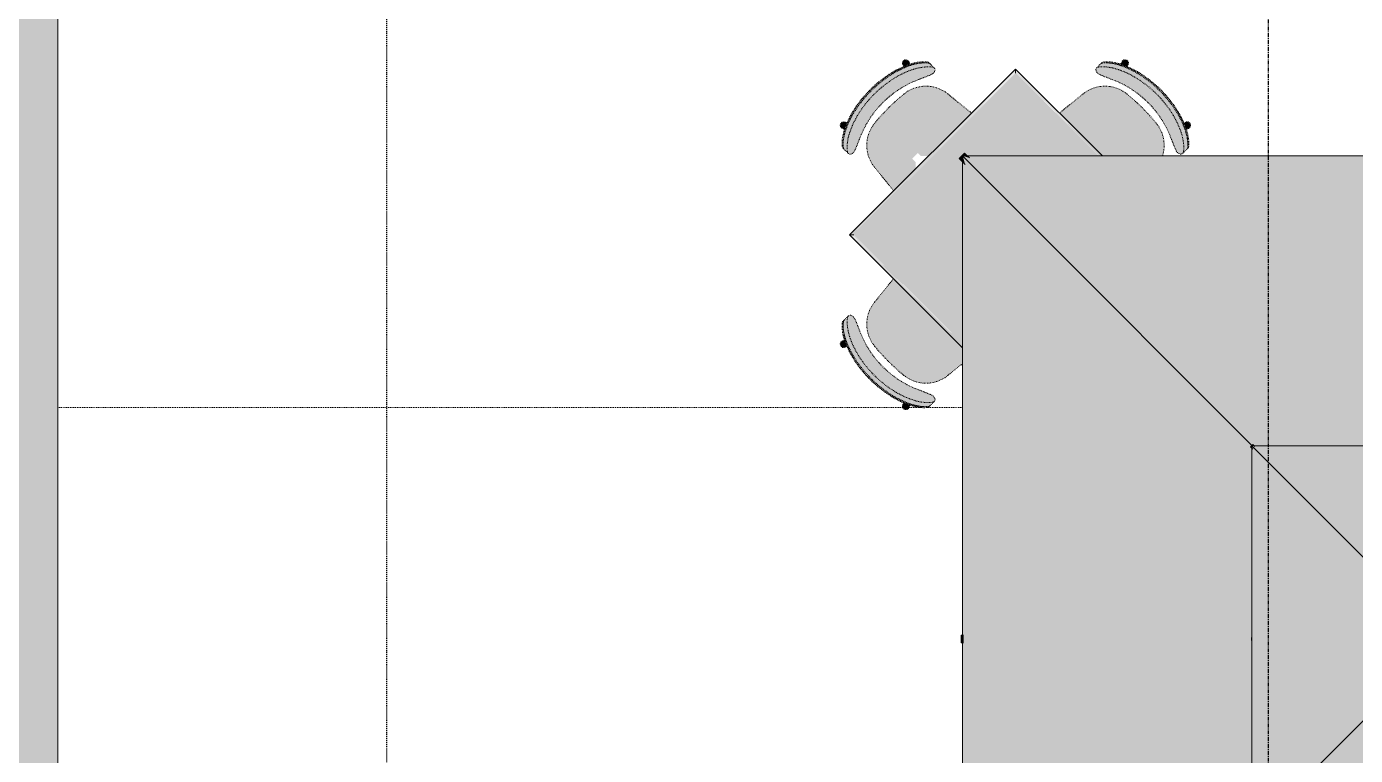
# Model space of a CAD drawing. Header units: inches. Extents: x 9391 to 11530, y 1186 to 2858.
# Drawn here: x 10119.8 to 10289.8, y 2413.8 to 2507.1 of the extents above; entities that cross this region are included whole.
import ezdxf

# ---------------------------------------------------------------- set-up
doc = ezdxf.new("R2010")
doc.units = ezdxf.units.IN
doc.header["$MEASUREMENT"] = 0
for name, pattern in [('Aligning Line 1_8_', [0.25, 0.125, -0.125]), ('Dash 1_16_', [0.125, 0.0625, -0.0625]), ('Grid Line 1_2_', [0.875, 0.5, -0.125, 0.125, -0.125]), ('Hidden 1_8_', [0.1875, 0.125, -0.0625])]:
    doc.linetypes.add(name, pattern=pattern)
for name, color, linetype, lineweight in [('A-DETL-HDLN', 90, 'Hidden 1_8_', 9), ('A-GENM', 5, 'Continuous', 9), ('G-ANNO-SYMB', 111, 'Aligning Line 1_8_', 30), ('G-IMPT', 8, 'Continuous', 9), ('I-FURN', 30, 'Continuous', 9), ('I-FURN-1', 9, 'Continuous', 9), ('I-FURN-2', 253, 'Dash 1_16_', 9), ('S-FNDN', 32, 'Continuous', 13), ('S-FNDN-1', 32, 'Continuous', 5), ('S-GRID-1', 1, 'Grid Line 1_2_', 30)]:
    doc.layers.add(name, color=color, linetype=linetype, lineweight=lineweight)

# ---------------------------------------------------------------- blocks, each defined once
blk = doc.blocks.new('Table-Coffee_SMARTBIM - SQ-V39-FLOOR PLAN - ROOF')
at = {"layer": 'I-FURN'}
for points in [[(-15, 15), (-14.93, 14.99), (-14.99, 15)], [(-14.96, 14.96), (-14.88, 14.88), (14.88, 14.88), (14.92, 14.96), (-14.88, 14.96)], [(-14.96, -5.4), (-14.88, -5.32), (-14.88, 14.88), (-14.96, 14.92), (-14.96, -4.47)], [(-14.84, 14.84), (-14.79, 14.79), (14.84, 14.84), (14.84, 14.88), (-14.88, 14.88)], [(-14.88, -5.32), (-14.79, -5.24), (-14.84, 14.84), (-14.88, 14.84), (-14.88, -4.47)], [(-14.72, 14.71), (14.76, 14.76), (14.76, 14.79), (-14.79, 14.79), (-14.76, 14.76)], [(-14.79, -5.24), (-14.72, -5.16), (-14.76, 14.76), (-14.79, 14.76), (-14.79, -4.47)], [(-14.63, 14.63), (14.67, 14.67), (14.67, 14.71), (-14.72, 14.71), (-14.67, 14.67)], [(-14.72, -5.16), (-14.63, -5.08), (-14.67, 14.67), (-14.72, 14.67), (-14.72, -4.47)], [(-14.63, -5.08), (1.8, 11.36), (1.8, 11.98), (2.8, 11.98), (2.8, 11.48), (14.63, -0.34), (14.63, 14.63), (-14.63, 14.63), (-14.63, -4.47)], [(14.63, -0.34), (14.71, -0.43), (14.67, 14.67), (14.63, 14.63), (14.63, 1.72)], [(14.78, -0.49), (14.79, -0.51), (14.76, 14.76), (14.71, 14.67), (14.74, -0.45), (14.76, -0.47)], [(14.86, -0.57), (14.88, -0.59), (14.84, 14.84), (14.79, 14.76), (14.79, -0.51), (14.84, -0.55)], [(14.94, -0.66), (14.96, -0.67), (14.92, 14.92), (14.88, 14.84), (14.88, -0.59), (14.92, -0.64)], [(14.98, -0.69), (14.99, -0.7), (14.97, -0.69)], [(14.99, -0.71), (15, -0.72), (14.99, -0.7)], [(-15, -5.45), (-14.99, -5.43), (-15, -4.47)], [(-14.99, -5.43), (-14.96, -5.4), (-14.99, -4.47)]]:
    blk.add_hatch(color=256, dxfattribs=at).paths.add_polyline_path(points, flags=0)
for p, q in [((-15, 15), (-15, -5.45)), ((15, 15), (-15, 15)), ((15, -0.72), (15, 15))]:
    blk.add_line(p, q, dxfattribs=at)
for points in [[(-14.99, 14.99), (-14.99, 14.99), (-15, 15), (-15, 15), (-15, 15)], [(-14.96, 14.96), (-14.96, 14.96), (-14.97, 14.97), (-14.98, 14.98), (-14.99, 14.99)], [(-14.88, 14.88), (-14.89, 14.89), (-14.92, 14.92), (-14.95, 14.95), (-14.96, 14.96)], [(-14.79, 14.79), (-14.81, 14.81), (-14.84, 14.84), (-14.86, 14.86), (-14.88, 14.88)], [(-14.72, 14.71), (-14.73, 14.73), (-14.76, 14.76), (-14.78, 14.78), (-14.79, 14.79)], [(-14.63, 14.63), (-14.64, 14.64), (-14.67, 14.67), (-14.7, 14.7), (-14.72, 14.71)], [(14.71, 14.71), (14.7, 14.7), (14.67, 14.67), (14.64, 14.64), (14.63, 14.63)], [(14.79, 14.79), (14.78, 14.78), (14.76, 14.76), (14.73, 14.73), (14.71, 14.71)], [(14.88, 14.88), (14.86, 14.86), (14.84, 14.84), (14.81, 14.81), (14.79, 14.79)], [(14.96, 14.96), (14.95, 14.95), (14.92, 14.92), (14.89, 14.89), (14.88, 14.88)], [(14.99, 14.99), (14.98, 14.98), (14.97, 14.97), (14.96, 14.96), (14.96, 14.96)], [(15, 15), (15, 15), (15, 15), (14.99, 14.99), (14.99, 14.99)]]:
    blk.add_open_spline(points, degree=3, dxfattribs=at)
blk = doc.blocks.new('HermanMiller_Collection_Deja-VuChair - OUTDOOR - CHAIR-V37-FLOOR PLAN - ROOF')
at = {"layer": 'I-FURN-1'}
for points in [[(-6.66, -7.26), (-7.16, -6.6), (-7.64, -5.75), (-8.16, -4.43), (-8.29, -3.97), (-8.52, -3.02), (-8.66, -2.23), (-8.79, -1.04), (-8.8, 0.56), (-8.71, 1.7), (-8.54, 2.84), (-8.28, 3.97), (-8.03, 4.73), (-7.73, 5.48), (-7.36, 6.22), (-6.82, 7.02), (-7.19, 6.54), (-7.66, 5.77), (-8.14, 4.67), (-8.36, 4.05), (-8.56, 3.34), (-8.79, 2.2), (-8.94, 0.69), (-8.95, -0.43), (-8.86, -1.69), (-8.73, -2.59), (-8.51, -3.59), (-8.12, -4.8), (-7.8, -5.53), (-7.43, -6.24), (-6.89, -6.99)], [(-4.96, -7.62), (-4.86, -7.32), (-4.85, -7.16), (-4.87, -7.02), (-5.08, -6.44), (-6.07, -4.01), (-6.36, -3), (-6.61, -1.46), (-6.69, -0.6), (-6.66, 0.95), (-6.5, 2.19), (-6.22, 3.43), (-6, 4.17), (-5.15, 6.19), (-4.83, 7.02), (-4.81, 7.28), (-4.84, 7.44), (-4.92, 7.62), (-5.13, 7.74), (-5.27, 7.74), (-5.38, 7.7), (-5.86, 7.29), (-6.43, 6.6), (-6.94, 5.77), (-7.48, 4.51), (-7.71, 3.8), (-7.91, 3), (-8.1, 1.97), (-8.21, 0.76), (-8.23, -0.48), (-8.14, -1.71), (-8, -2.65), (-7.73, -3.8), (-7.39, -4.81), (-7.1, -5.49), (-6.72, -6.21), (-6.13, -7.03), (-5.61, -7.56), (-5.3, -7.75), (-5.27, -7.76), (-5.03, -7.67), (-4.97, -7.62)], [(-7.66, 5.77), (-7.13, 6.64), (-6.5, 7.38), (-6.11, 7.7), (-6.09, 7.76), (-6.28, 7.71), (-6.42, 7.62), (-6.78, 7.3), (-7.32, 6.6), (-7.79, 5.77)], [(-6.94, 5.77), (-6.42, 6.62), (-5.86, 7.29), (-5.38, 7.7), (-5.32, 7.76), (-6.02, 7.74), (-6.21, 7.64), (-6.58, 7.3), (-7.12, 6.6), (-7.6, 5.77), (-6.97, 5.77)], [(2.25, -7.04), (2.25, -3.04), (1.65, -2.44), (1.03, -2.44), (1.03, -1.44), (1.53, -1.44), (2.25, -0.72), (2.25, 7.04), (-1.6, 6.63), (-2.59, 6.41), (-3.51, 5.98), (-4.3, 5.34), (-4.93, 4.55), (-5.38, 3.54), (-5.58, 2.61), (-5.71, 0), (-5.57, -2.67), (-5.36, -3.63), (-4.93, -4.55), (-4.3, -5.34), (-3.49, -5.98), (-2.59, -6.41), (-1.6, -6.63), (1.96, -7.01)], [(-8.08, 5.11), (-7.76, 5.92), (-8.15, 6.05), (-8.47, 5.95), (-8.6, 5.77), (-8.59, 5.43), (-8.34, 5.21), (-8.26, 5.17)], [(-8.52, 3.5), (-8.09, 4.8), (-7.77, 5.53), (-7.66, 5.77), (-7.79, 5.77), (-8.22, 4.73), (-8.46, 4), (-8.6, 3.5)], [(-7.8, 3.5), (-7.37, 4.81), (-7.04, 5.56), (-6.97, 5.77), (-7.62, 5.73), (-8.14, 4.43), (-8.28, 3.97), (-8.41, 3.5), (-8.02, 3.5)], [(-7.82, -3.5), (-8.06, -2.35), (-8.22, -0.75), (-8.23, 0.49), (-8.2, 1.18), (-7.96, 2.74), (-7.8, 3.5), (-8.41, 3.5), (-8.65, 2.23), (-8.78, 1.05), (-8.8, -0.56), (-8.72, -1.7), (-8.55, -2.84), (-8.42, -3.5), (-7.87, -3.5)], [(-7.69, -5.77), (-8.2, -4.57), (-8.38, -4.06), (-8.54, -3.5), (-8.62, -3.5), (-8.24, -4.73), (-7.92, -5.54), (-7.78, -5.77)], [(-6.97, -5.77), (-7.51, -4.51), (-7.76, -3.71), (-7.82, -3.5), (-8.42, -3.5), (-8.05, -4.73), (-7.75, -5.48), (-7.63, -5.77), (-7, -5.77)], [(-7.74, -5.92), (-8.01, -5.33), (-8.12, -5.12), (-8.44, -5.26), (-8.62, -5.54), (-8.62, -5.66), (-8.47, -5.95), (-8.26, -6.05), (-7.9, -5.97), (-7.77, -5.93)], [(-6.02, -7.76), (-6.25, -7.64), (-6.62, -7.29), (-7.31, -6.42), (-7.78, -5.77), (-7.8, -5.81), (-7.33, -6.64), (-6.81, -7.3), (-6.37, -7.7), (-6.11, -7.76), (-6.04, -7.76)], [(-5.27, -7.76), (-5.43, -7.7), (-5.9, -7.29), (-6.47, -6.6), (-7, -5.77), (-7.62, -5.78), (-7.12, -6.66), (-6.62, -7.3), (-6.17, -7.7), (-5.91, -7.76), (-5.29, -7.76)]]:
    blk.add_hatch(color=256, dxfattribs=at).paths.add_polyline_path(points, flags=0)
h = blk.add_hatch(color=256, dxfattribs=at)
h.paths.add_polyline_path([(-8.62, -3.5), (-8.59, -3.26), (-8.82, -2.06), (-8.94, -0.69), (-8.95, 0.43), (-8.87, 1.52), (-8.7, 2.7), (-8.58, 3.33), (-8.62, 3.4), (-8.89, 1.82), (-8.99, 0.64), (-9, -0.38), (-8.91, -1.74), (-8.76, -2.78), (-8.63, -3.4)], flags=0)
h.paths.add_polyline_path([(-8.57, 3.27), (-8.52, 3.5), (-8.58, 3.47), (-8.57, 3.3)], flags=0)
at = {"layer": 'I-FURN-2'}
for p, q in [((-5.95, 7.76), (-6.17, 7.76)), ((-5.23, 7.76), (-5.98, 7.76)), ((-1.6, 6.63), (2.25, 7.04)), ((-8.34, 5.21), (-8.08, 5.11)), ((-7.72, 5.91), (-8.03, 6.03)), ((-8.1, -5.12), (-8.34, -5.21)), ((-8.03, -6.03), (-7.74, -5.92)), ((2.25, -7.04), (-1.6, -6.63)), ((-6.22, -7.76), (-5.99, -7.76)), ((-6.02, -7.76), (-5.27, -7.76))]:
    blk.add_line(p, q, dxfattribs=at)
for centre, radius, start, end in [((-8.19, 5.62), 0.438, 69.4759, 249.4759), ((-1.14, 2.2), 4.46, 96, 174.2705), ((20.76, 0), 26.47, 174.2705, 185.7295), ((-1.14, -2.2), 4.46, 185.7295, 264), ((-8.19, -5.62), 0.438, 110.5241, 290.5241)]:
    blk.add_arc(centre, radius, start, end, dxfattribs=at)
for points, knots in [([(-6.17, 7.76), (-6.2, 7.75), (-6.26, 7.74), (-6.35, 7.69), (-6.42, 7.63), (-6.49, 7.57), (-6.55, 7.53), (-6.61, 7.47), (-6.68, 7.4), (-6.83, 7.24), (-7.04, 7), (-7.31, 6.63), (-7.56, 6.22), (-7.72, 5.92), (-7.79, 5.77)], [-1, -1, -1, -1, -0.892857, -0.839286, -0.785714, -0.732143, -0.705357, -0.678571, -0.625, -0.571429, -0.428571, -0.285714, -0.142857, 0, 0, 0, 0]), ([(-7.66, 5.77), (-7.6, 5.88), (-7.51, 6.05), (-7.38, 6.27), (-7.18, 6.58), (-6.91, 6.94), (-6.67, 7.2), (-6.58, 7.29)], [-1, -1, -1, -1, -0.8928571, -0.8392857, -0.7857143, -0.5714286, -0.4285714, -0.4285714, -0.4285714, -0.4285714]), ([(-7.6, 5.77), (-7.53, 5.92), (-7.37, 6.22), (-7.11, 6.63), (-6.88, 6.95), (-6.73, 7.13), (-6.67, 7.2)], [0, 0, 0, 0, 0.1428571, 0.2857143, 0.4285714, 0.5227503, 0.5227503, 0.5227503, 0.5227503]), ([(-5.23, 7.76), (-5.25, 7.75), (-5.29, 7.74), (-5.38, 7.7), (-5.47, 7.64), (-5.54, 7.58), (-5.62, 7.52), (-5.73, 7.42), (-5.91, 7.25), (-6.18, 6.94), (-6.46, 6.58), (-6.66, 6.27), (-6.79, 6.05), (-6.88, 5.88), (-6.94, 5.77)], [0, 0, 0, 0, 0.071429, 0.142857, 0.214286, 0.25, 0.285714, 0.357143, 0.428571, 0.571429, 0.785714, 0.839286, 0.892857, 1, 1, 1, 1]), ([(-6.58, 7.3), (-6.55, 7.33), (-6.49, 7.4), (-6.41, 7.47), (-6.36, 7.52), (-6.35, 7.53), (-6.34, 7.54)], [0.5714286, 0.5714286, 0.5714286, 0.5714286, 0.625, 0.6785714, 0.7053571, 0.7125679, 0.7125679, 0.7125679, 0.7125679]), ([(-6.58, 7.29), (-6.54, 7.34), (-6.45, 7.43), (-6.37, 7.5), (-6.32, 7.53)], [-0.4274549, -0.4274549, -0.4274549, -0.4274549, -0.3571429, -0.2857143, -0.2857143, -0.2857143, -0.2857143]), ([(-6.34, 7.54), (-6.33, 7.55), (-6.29, 7.58), (-6.23, 7.63), (-6.17, 7.67), (-6.14, 7.69), (-6.13, 7.7)], [0.7142857, 0.7142857, 0.7142857, 0.7142857, 0.7321429, 0.7857143, 0.8392857, 0.8562012, 0.8562012, 0.8562012, 0.8562012]), ([(-6.13, 7.7), (-6.12, 7.71), (-6.06, 7.74), (-6.01, 7.75), (-5.98, 7.76)], [0.8571429, 0.8571429, 0.8571429, 0.8571429, 0.8928571, 1, 1, 1, 1]), ([(-5.55, 5.29), (-5.49, 5.43), (-5.37, 5.7), (-5.2, 6.09), (-5.04, 6.45), (-4.93, 6.72), (-4.86, 6.9), (-4.82, 7.06), (-4.8, 7.15), (-4.8, 7.2)], [0, 0, 0, 0, 0.166667, 0.333333, 0.5, 0.666667, 0.75, 0.833333, 1, 1, 1, 1]), ([(-5.58, -5.29), (-5.91, -4.55), (-6.43, -3.02), (-6.8, -0.41), (-6.59, 2.43), (-5.97, 4.37), (-5.55, 5.29)], [0, 0, 0, 0, 0.222222, 0.444444, 0.722222, 1, 1, 1, 1]), ([(-7.82, -5.77), (-7.77, -5.88), (-7.68, -6.05), (-7.56, -6.27), (-7.44, -6.48), (-7.27, -6.72), (-7.05, -7.02), (-6.86, -7.26), (-6.69, -7.43), (-6.57, -7.54), (-6.46, -7.63), (-6.33, -7.73), (-6.26, -7.75), (-6.22, -7.76)], [-1, -1, -1, -1, -0.892857, -0.839286, -0.785714, -0.678571, -0.571429, -0.428571, -0.357143, -0.285714, -0.214286, -0.142857, 0, 0, 0, 0]), ([(-6.37, -7.54), (-6.37, -7.53), (-6.39, -7.51), (-6.44, -7.47), (-6.52, -7.39), (-6.68, -7.24), (-6.9, -6.99), (-7.18, -6.63), (-7.45, -6.22), (-7.61, -5.92), (-7.69, -5.77)], [-0.7142857, -0.7142857, -0.7142857, -0.7142857, -0.7053571, -0.6785714, -0.625, -0.5714286, -0.4285714, -0.2857143, -0.1428571, 0, 0, 0, 0]), ([(-6.66, -7.26), (-6.73, -7.17), (-6.87, -7.01), (-7.08, -6.72), (-7.24, -6.48), (-7.37, -6.27), (-7.49, -6.05), (-7.57, -5.88), (-7.63, -5.77)], [0.448882, 0.448882, 0.448882, 0.448882, 0.5714286, 0.6785714, 0.7857143, 0.8392857, 0.8928571, 1, 1, 1, 1]), ([(-6.97, -5.77), (-6.89, -5.92), (-6.73, -6.22), (-6.46, -6.63), (-6.18, -6.99), (-5.96, -7.24), (-5.8, -7.39), (-5.72, -7.47), (-5.66, -7.52), (-5.6, -7.57), (-5.53, -7.63), (-5.45, -7.68), (-5.36, -7.74), (-5.3, -7.75), (-5.27, -7.76)], [0, 0, 0, 0, 0.142857, 0.285714, 0.428571, 0.571429, 0.625, 0.678571, 0.705357, 0.732143, 0.785714, 0.839286, 0.892857, 1, 1, 1, 1]), ([(-4.84, -7.2), (-4.84, -7.15), (-4.86, -7.06), (-4.9, -6.9), (-4.97, -6.72), (-5.07, -6.45), (-5.23, -6.09), (-5.4, -5.7), (-5.52, -5.43), (-5.58, -5.29)], [0, 0, 0, 0, 0.166667, 0.25, 0.333333, 0.5, 0.666667, 0.833333, 1, 1, 1, 1]), ([(-6.38, -7.54), (-6.42, -7.5), (-6.5, -7.43), (-6.58, -7.34), (-6.62, -7.3)], [0.287407, 0.287407, 0.287407, 0.287407, 0.3571429, 0.4285714, 0.4285714, 0.4285714, 0.4285714]), ([(-6.17, -7.7), (-6.2, -7.68), (-6.27, -7.63), (-6.34, -7.57), (-6.38, -7.54)], [0.1437853, 0.1437853, 0.1437853, 0.1437853, 0.2142857, 0.2857143, 0.2857143, 0.2857143, 0.2857143])]:
    blk.add_open_spline(points, degree=3, knots=knots, dxfattribs=at)
for points in [[(-6.67, 7.2), (-6.64, 7.23), (-6.62, 7.26), (-6.59, 7.29)], [(-4.8, 7.2), (-4.81, 7.29), (-4.83, 7.45), (-4.91, 7.63), (-5.04, 7.73), (-5.16, 7.76), (-5.23, 7.76)], [(-7.79, 5.77), (-7.91, 5.53), (-8.12, 5.03), (-8.39, 4.27), (-8.54, 3.76), (-8.6, 3.5)], [(-8.52, 3.5), (-8.46, 3.76), (-8.3, 4.28), (-8.01, 5.04), (-7.78, 5.53), (-7.66, 5.77)], [(-8.41, 3.5), (-8.35, 3.76), (-8.2, 4.27), (-7.93, 5.03), (-7.72, 5.53), (-7.6, 5.77)], [(-6.94, 5.77), (-7.06, 5.53), (-7.29, 5.04), (-7.58, 4.28), (-7.74, 3.76), (-7.8, 3.5)], [(-8.6, 3.5), (-8.78, 2.74), (-9.03, 1.19), (-9.04, -1.18), (-8.8, -2.74), (-8.62, -3.5)], [(-8.54, -3.5), (-8.73, -2.74), (-8.99, -1.19), (-8.98, 1.19), (-8.72, 2.74), (-8.52, 3.5)], [(-8.42, -3.5), (-8.6, -2.74), (-8.84, -1.18), (-8.84, 1.19), (-8.59, 2.74), (-8.41, 3.5)], [(-7.8, 3.5), (-8, 2.74), (-8.26, 1.19), (-8.27, -1.19), (-8.01, -2.74), (-7.82, -3.5)], [(-8.62, -3.5), (-8.56, -3.76), (-8.41, -4.27), (-8.15, -5.03), (-7.94, -5.53), (-7.82, -5.77)], [(-7.69, -5.77), (-7.81, -5.53), (-8.04, -5.04), (-8.32, -4.27), (-8.48, -3.76), (-8.54, -3.5)], [(-7.63, -5.77), (-7.74, -5.53), (-7.96, -5.03), (-8.22, -4.27), (-8.36, -3.76), (-8.42, -3.5)], [(-7.82, -3.5), (-7.75, -3.76), (-7.6, -4.27), (-7.32, -5.04), (-7.09, -5.53), (-6.97, -5.77)], [(-6.02, -7.76), (-6.06, -7.75), (-6.11, -7.73), (-6.17, -7.7)], [(-5.27, -7.76), (-5.2, -7.76), (-5.08, -7.73), (-4.95, -7.63), (-4.87, -7.45), (-4.85, -7.29), (-4.84, -7.2)]]:
    blk.add_open_spline(points, degree=3, dxfattribs=at)
blk = doc.blocks.new('HermanMiller_Collection_Deja-VuChair - OUTDOOR - CHAIR-V40-FLOOR PLAN - ROOF')
at = {"layer": 'I-FURN-1'}
for points in [[(-6.67, -7.19), (-7.12, -6.6), (-7.62, -5.73), (-8.14, -4.43), (-8.28, -3.97), (-8.5, -3.02), (-8.69, -1.88), (-8.78, -1.05), (-8.8, 0.56), (-8.72, 1.7), (-8.55, 2.84), (-8.29, 3.97), (-8.05, 4.73), (-7.75, 5.48), (-7.39, 6.22), (-6.86, 7.02), (-7.23, 6.54), (-7.69, 5.77), (-8.12, 4.8), (-8.38, 4.06), (-8.58, 3.33), (-8.81, 2.08), (-8.94, 0.69), (-8.95, -0.43), (-8.87, -1.52), (-8.77, -2.35), (-8.5, -3.59), (-8.09, -4.8), (-7.77, -5.52), (-7.39, -6.24), (-6.84, -7)], [(-5.86, -7.29), (-5.38, -7.7), (-5.23, -7.76), (-5.01, -7.7), (-4.92, -7.62), (-4.84, -7.44), (-4.8, -7.2), (-4.83, -7.02), (-5.04, -6.44), (-6, -4.17), (-6.34, -3), (-6.61, -1.45), (-6.69, -0.61), (-6.66, 0.95), (-6.58, 1.81), (-6.24, 3.4), (-6.02, 4.16), (-5.17, 6.22), (-4.87, 7.02), (-4.84, 7.2), (-4.91, 7.52), (-4.96, 7.62), (-5.17, 7.74), (-5.35, 7.73), (-5.43, 7.7), (-5.9, 7.29), (-6.48, 6.58), (-6.97, 5.77), (-7.51, 4.51), (-7.73, 3.8), (-7.92, 3), (-8.1, 1.97), (-8.22, 0.75), (-8.23, -0.49), (-8.16, -1.48), (-7.98, -2.65), (-7.71, -3.8), (-7.37, -4.81), (-7.04, -5.56), (-6.69, -6.21), (-6.12, -7), (-5.87, -7.28)], [(-7.63, 5.77), (-6.97, 5.77), (-6.46, 6.62), (-5.9, 7.29), (-5.43, 7.7), (-5.37, 7.76), (-6.05, 7.74), (-6.28, 7.61), (-6.62, 7.3), (-7.16, 6.6), (-7.62, 5.78)], [(-4.3, -5.34), (-3.51, -5.98), (-2.58, -6.42), (-1.6, -6.63), (0.82, -6.87), (2.25, -5.45), (2.25, 7.04), (-1.6, 6.63), (-2.59, 6.41), (-3.51, 5.98), (-4.3, 5.34), (-4.93, 4.55), (-5.36, 3.63), (-5.58, 2.61), (-5.71, 0), (-5.57, -2.67), (-5.36, -3.63), (-4.88, -4.61), (-4.62, -4.94)], [(-8.44, 5.26), (-8.1, 5.12), (-7.77, 5.93), (-8.15, 6.05), (-8.47, 5.95), (-8.56, 5.82), (-8.62, 5.54), (-8.59, 5.43)], [(-8.62, 3.5), (-8.54, 3.5), (-8.12, 4.8), (-7.8, 5.53), (-7.69, 5.77), (-7.82, 5.77), (-8.24, 4.73), (-8.48, 4.01), (-8.61, 3.52)], [(-8.42, 3.5), (-7.82, 3.5), (-7.39, 4.81), (-7.07, 5.56), (-7, 5.77), (-7.65, 5.73), (-8.16, 4.43), (-8.29, 3.97), (-8.41, 3.55)], [(-8.41, -3.5), (-7.8, -3.5), (-8.05, -2.34), (-8.21, -0.76), (-8.23, 0.48), (-8.17, 1.48), (-7.98, 2.73), (-7.82, 3.5), (-8.42, 3.5), (-8.69, 1.96), (-8.79, 0.95), (-8.8, -0.56), (-8.71, -1.7), (-8.54, -2.83), (-8.43, -3.4)], [(-7.79, -5.77), (-7.66, -5.77), (-8.09, -4.8), (-8.36, -4.05), (-8.52, -3.5), (-8.6, -3.5), (-8.17, -4.86), (-7.86, -5.61), (-7.8, -5.74)], [(-7.6, -5.77), (-6.95, -5.74), (-7.48, -4.51), (-7.74, -3.72), (-7.8, -3.5), (-8.41, -3.5), (-8.03, -4.73), (-7.73, -5.48), (-7.6, -5.77)], [(-8.47, -5.95), (-8.26, -6.05), (-8.03, -6.03), (-7.73, -5.89), (-7.95, -5.4), (-8.08, -5.11), (-8.44, -5.26), (-8.62, -5.54), (-8.56, -5.83), (-8.48, -5.93)], [(-6.78, -7.3), (-6.32, -7.7), (-6.07, -7.76), (-6.09, -7.71), (-6.24, -7.61), (-6.59, -7.29), (-7.28, -6.42), (-7.66, -5.77), (-7.77, -5.81), (-7.3, -6.62), (-6.94, -7.1)], [(-6.58, -7.3), (-6.13, -7.7), (-5.87, -7.76), (-5.32, -7.72), (-5.38, -7.7), (-5.86, -7.29), (-6.43, -6.6), (-6.97, -5.77), (-7.59, -5.78), (-7.09, -6.65), (-6.6, -7.28)]]:
    blk.add_hatch(color=256, dxfattribs=at).paths.add_polyline_path(points, flags=0)
h = blk.add_hatch(color=256, dxfattribs=at)
h.paths.add_polyline_path([(-7.82, 5.77), (-7.67, 5.81), (-7.16, 6.64), (-6.56, 7.36), (-6.16, 7.7), (-6.14, 7.76), (-6.32, 7.71), (-6.46, 7.62), (-6.81, 7.3), (-7.35, 6.6), (-7.8, 5.81)], flags=0)
h.paths.add_polyline_path([(-7.46, 6.42), (-7.46, 6.42), (-7.43, 6.38)], flags=0)
h = blk.add_hatch(color=256, dxfattribs=at)
h.paths.add_polyline_path([(-8.6, -3.5), (-8.57, -3.27), (-8.81, -2.06), (-8.94, -0.69), (-8.95, 0.43), (-8.88, 1.53), (-8.72, 2.64), (-8.6, 3.32), (-8.63, 3.4), (-8.9, 1.81), (-8.99, 0.74), (-9, -0.54), (-8.91, -1.7), (-8.73, -2.84), (-8.61, -3.47)], flags=0)
h.paths.add_polyline_path([(-8.58, -3.5), (-8.52, -3.5), (-8.58, -3.44), (-8.58, -3.48)], flags=0)
at = {"layer": 'I-FURN-2'}
for p, q in [((-5.99, 7.76), (-6.22, 7.76)), ((-5.27, 7.76), (-6.02, 7.76)), ((-1.6, 6.63), (2.25, 7.04)), ((-8.34, 5.21), (-8.1, 5.12)), ((-7.74, 5.92), (-8.03, 6.03)), ((-8.08, -5.11), (-8.34, -5.21)), ((-8.03, -6.03), (-7.72, -5.91)), ((0.81, -6.89), (-1.6, -6.63)), ((-6.17, -7.76), (-5.95, -7.76)), ((-5.98, -7.76), (-5.23, -7.76))]:
    blk.add_line(p, q, dxfattribs=at)
for centre, radius, start, end in [((-8.19, 5.62), 0.438, 69.4759, 249.4759), ((-1.14, 2.2), 4.46, 96, 174.2705), ((20.76, 0), 26.47, 174.2705, 185.7295), ((-1.14, -2.2), 4.46, 185.7295, 264), ((-8.19, -5.62), 0.438, 110.5241, 290.5241)]:
    blk.add_arc(centre, radius, start, end, dxfattribs=at)
for points, knots in [([(-6.22, 7.76), (-6.25, 7.75), (-6.3, 7.74), (-6.39, 7.69), (-6.46, 7.63), (-6.53, 7.58), (-6.59, 7.53), (-6.64, 7.47), (-6.72, 7.4), (-6.87, 7.24), (-7.07, 7), (-7.34, 6.63), (-7.6, 6.22), (-7.75, 5.92), (-7.82, 5.77)], [-1, -1, -1, -1, -0.892857, -0.839286, -0.785714, -0.732143, -0.705357, -0.678571, -0.625, -0.571429, -0.428571, -0.285714, -0.142857, 0, 0, 0, 0]), ([(-7.69, 5.77), (-7.63, 5.88), (-7.54, 6.05), (-7.41, 6.27), (-7.28, 6.47), (-7.11, 6.72), (-6.88, 7.02), (-6.67, 7.25), (-6.49, 7.43), (-6.41, 7.5), (-6.37, 7.53)], [-1, -1, -1, -1, -0.8928571, -0.8392857, -0.7857143, -0.6785714, -0.5714286, -0.4285714, -0.3571429, -0.2857143, -0.2857143, -0.2857143, -0.2857143]), ([(-7.63, 5.77), (-7.56, 5.92), (-7.4, 6.22), (-7.15, 6.63), (-6.89, 6.98), (-6.73, 7.17), (-6.66, 7.26)], [0, 0, 0, 0, 0.1428571, 0.2857143, 0.4285714, 0.551118, 0.551118, 0.551118, 0.551118]), ([(-5.27, 7.76), (-5.29, 7.75), (-5.34, 7.74), (-5.43, 7.7), (-5.51, 7.64), (-5.59, 7.58), (-5.67, 7.52), (-5.77, 7.43), (-5.95, 7.25), (-6.15, 7.02), (-6.39, 6.72), (-6.56, 6.47), (-6.69, 6.27), (-6.82, 6.05), (-6.91, 5.88), (-6.97, 5.77)], [0, 0, 0, 0, 0.071429, 0.142857, 0.214286, 0.25, 0.285714, 0.357143, 0.428571, 0.571429, 0.678571, 0.785714, 0.839286, 0.892857, 1, 1, 1, 1]), ([(-6.62, 7.3), (-6.59, 7.33), (-6.53, 7.4), (-6.45, 7.47), (-6.4, 7.52), (-6.39, 7.53), (-6.38, 7.54)], [0.5714286, 0.5714286, 0.5714286, 0.5714286, 0.625, 0.6785714, 0.7053571, 0.712593, 0.712593, 0.712593, 0.712593]), ([(-6.38, 7.54), (-6.37, 7.55), (-6.33, 7.58), (-6.27, 7.63), (-6.21, 7.67), (-6.18, 7.69), (-6.17, 7.7)], [0.7142857, 0.7142857, 0.7142857, 0.7142857, 0.7321429, 0.7857143, 0.8392857, 0.8562147, 0.8562147, 0.8562147, 0.8562147]), ([(-6.27, 7.62), (-6.26, 7.62), (-6.22, 7.65), (-6.18, 7.68), (-6.15, 7.7)], [-0.22362027, -0.22362027, -0.22362027, -0.22362027, -0.21428571, -0.14285714, -0.14285714, -0.14285714, -0.14285714]), ([(-6.17, 7.7), (-6.16, 7.71), (-6.1, 7.74), (-6.05, 7.75), (-6.02, 7.76)], [0.8571429, 0.8571429, 0.8571429, 0.8571429, 0.8928571, 1, 1, 1, 1]), ([(-5.58, 5.29), (-5.52, 5.43), (-5.4, 5.7), (-5.23, 6.09), (-5.07, 6.45), (-4.97, 6.72), (-4.9, 6.9), (-4.86, 7.06), (-4.84, 7.15), (-4.84, 7.2)], [0, 0, 0, 0, 0.166667, 0.333333, 0.5, 0.666667, 0.75, 0.833333, 1, 1, 1, 1]), ([(-5.55, -5.29), (-5.89, -4.56), (-6.42, -3.02), (-6.79, -0.41), (-6.6, 2.43), (-5.99, 4.37), (-5.58, 5.29)], [0, 0, 0, 0, 0.222222, 0.444444, 0.722222, 1, 1, 1, 1]), ([(-7.79, -5.77), (-7.74, -5.88), (-7.65, -6.05), (-7.53, -6.27), (-7.34, -6.58), (-7.08, -6.94), (-6.82, -7.25), (-6.65, -7.43), (-6.53, -7.54), (-6.42, -7.63), (-6.29, -7.73), (-6.21, -7.75), (-6.17, -7.76)], [-1, -1, -1, -1, -0.892857, -0.839286, -0.785714, -0.571429, -0.428571, -0.357143, -0.285714, -0.214286, -0.142857, 0, 0, 0, 0]), ([(-6.67, -7.2), (-6.73, -7.13), (-6.92, -6.9), (-7.15, -6.58), (-7.34, -6.27), (-7.46, -6.05), (-7.55, -5.88), (-7.6, -5.77)], [0.4772497, 0.4772497, 0.4772497, 0.4772497, 0.5714286, 0.7857143, 0.8392857, 0.8928571, 1, 1, 1, 1]), ([(-6.94, -5.77), (-6.86, -5.92), (-6.69, -6.22), (-6.42, -6.63), (-6.14, -6.99), (-5.92, -7.24), (-5.76, -7.39), (-5.68, -7.47), (-5.62, -7.52), (-5.56, -7.57), (-5.49, -7.63), (-5.41, -7.68), (-5.31, -7.74), (-5.26, -7.75), (-5.23, -7.76)], [0, 0, 0, 0, 0.142857, 0.285714, 0.428571, 0.571429, 0.625, 0.678571, 0.705357, 0.732143, 0.785714, 0.839286, 0.892857, 1, 1, 1, 1]), ([(-4.8, -7.2), (-4.8, -7.15), (-4.82, -7.06), (-4.86, -6.9), (-4.93, -6.72), (-5.04, -6.45), (-5.2, -6.09), (-5.37, -5.7), (-5.49, -5.43), (-5.55, -5.29)], [0, 0, 0, 0, 0.166667, 0.25, 0.333333, 0.5, 0.666667, 0.833333, 1, 1, 1, 1]), ([(-6.32, -7.53), (-6.33, -7.53), (-6.35, -7.51), (-6.4, -7.47), (-6.48, -7.39), (-6.55, -7.33), (-6.58, -7.29)], [-0.7142857, -0.7142857, -0.7142857, -0.7142857, -0.7053571, -0.6785714, -0.625, -0.5725451, -0.5725451, -0.5725451, -0.5725451]), ([(-6.34, -7.54), (-6.38, -7.5), (-6.46, -7.43), (-6.54, -7.34), (-6.58, -7.3)], [0.2874321, 0.2874321, 0.2874321, 0.2874321, 0.3571429, 0.4285714, 0.4285714, 0.4285714, 0.4285714]), ([(-6.13, -7.7), (-6.16, -7.68), (-6.23, -7.63), (-6.3, -7.57), (-6.34, -7.54)], [0.1437988, 0.1437988, 0.1437988, 0.1437988, 0.2142857, 0.2857143, 0.2857143, 0.2857143, 0.2857143])]:
    blk.add_open_spline(points, degree=3, knots=knots, dxfattribs=at)
for points in [[(-4.84, 7.2), (-4.85, 7.29), (-4.87, 7.45), (-4.95, 7.63), (-5.08, 7.73), (-5.2, 7.76), (-5.27, 7.76)], [(-7.82, 5.77), (-7.94, 5.53), (-8.15, 5.03), (-8.41, 4.27), (-8.56, 3.76), (-8.62, 3.5)], [(-8.54, 3.5), (-8.48, 3.76), (-8.32, 4.27), (-8.04, 5.04), (-7.81, 5.53), (-7.69, 5.77)], [(-8.42, 3.5), (-8.36, 3.76), (-8.22, 4.27), (-7.96, 5.03), (-7.74, 5.53), (-7.63, 5.77)], [(-6.97, 5.77), (-7.09, 5.53), (-7.32, 5.04), (-7.6, 4.27), (-7.75, 3.76), (-7.82, 3.5)], [(-8.62, 3.5), (-8.8, 2.74), (-9.04, 1.18), (-9.03, -1.19), (-8.78, -2.74), (-8.6, -3.5)], [(-8.52, -3.5), (-8.72, -2.74), (-8.98, -1.19), (-8.99, 1.19), (-8.73, 2.74), (-8.54, 3.5)], [(-8.41, -3.5), (-8.59, -2.74), (-8.84, -1.19), (-8.84, 1.18), (-8.6, 2.74), (-8.42, 3.5)], [(-7.82, 3.5), (-8.01, 2.74), (-8.27, 1.19), (-8.26, -1.19), (-8, -2.74), (-7.8, -3.5)], [(-8.6, -3.5), (-8.54, -3.76), (-8.39, -4.27), (-8.12, -5.03), (-7.91, -5.53), (-7.79, -5.77)], [(-7.66, -5.77), (-7.78, -5.53), (-8.01, -5.04), (-8.3, -4.28), (-8.46, -3.76), (-8.52, -3.5)], [(-7.6, -5.77), (-7.72, -5.53), (-7.93, -5.03), (-8.2, -4.27), (-8.35, -3.76), (-8.41, -3.5)], [(-7.8, -3.5), (-7.74, -3.76), (-7.58, -4.28), (-7.29, -5.04), (-7.06, -5.53), (-6.94, -5.77)], [(-6.58, -7.29), (-6.67, -7.2), (-6.86, -6.99), (-7.14, -6.63), (-7.42, -6.22), (-7.58, -5.92), (-7.66, -5.77)], [(-6.59, -7.29), (-6.62, -7.26), (-6.64, -7.23), (-6.67, -7.2)], [(-5.98, -7.76), (-6.02, -7.75), (-6.07, -7.73), (-6.13, -7.7)], [(-5.23, -7.76), (-5.16, -7.76), (-5.04, -7.73), (-4.91, -7.63), (-4.83, -7.45), (-4.81, -7.29), (-4.8, -7.2)]]:
    blk.add_open_spline(points, degree=3, dxfattribs=at)
blk = doc.blocks.new('HermanMiller_Collection_Deja-VuChair - OUTDOOR - CHAIR-V29-FLOOR PLAN - ROOF')
at = {"layer": 'I-FURN-1'}
for points in [[(-6.66, 7.26), (-7.18, 6.62), (-7.69, 5.77), (-8.12, 4.8), (-8.45, 3.81), (-8.58, 3.33), (-8.8, 2.2), (-8.94, 0.69), (-8.95, -0.43), (-8.87, -1.52), (-8.77, -2.35), (-8.5, -3.59), (-8.09, -4.8), (-7.77, -5.52), (-7.39, -6.24), (-6.84, -7), (-7.04, -6.72), (-7.38, -6.18), (-7.82, -5.26), (-8.14, -4.43), (-8.28, -3.97), (-8.5, -3.02), (-8.69, -1.88), (-8.78, -1.05), (-8.8, 0.56), (-8.72, 1.7), (-8.55, 2.84), (-8.29, 3.97), (-8.05, 4.73), (-7.75, 5.48), (-7.39, 6.22), (-6.86, 7.02), (-6.82, 7.07)], [(-4.96, 7.62), (-5.17, 7.74), (-5.35, 7.73), (-5.43, 7.7), (-5.9, 7.29), (-6.48, 6.58), (-6.97, 5.77), (-7.51, 4.51), (-7.73, 3.8), (-7.92, 3), (-8.1, 1.97), (-8.22, 0.75), (-8.23, -0.49), (-8.16, -1.48), (-7.98, -2.65), (-7.71, -3.8), (-7.37, -4.81), (-7.04, -5.56), (-6.69, -6.21), (-6.12, -7), (-5.58, -7.56), (-5.32, -7.72), (-5.23, -7.76), (-5.01, -7.7), (-4.92, -7.62), (-4.84, -7.44), (-4.8, -7.2), (-4.83, -7.02), (-5.04, -6.44), (-6, -4.17), (-6.34, -3), (-6.59, -1.65), (-6.69, -0.48), (-6.66, 0.95), (-6.58, 1.81), (-6.24, 3.4), (-6.02, 4.16), (-5.22, 6.11), (-4.87, 7.02), (-4.86, 7.32), (-4.9, 7.49)], [(-6.02, 7.76), (-6.32, 7.71), (-6.46, 7.62), (-6.81, 7.3), (-7.35, 6.6), (-7.82, 5.77), (-7.67, 5.81), (-7.16, 6.64), (-6.56, 7.36), (-6.16, 7.7), (-6.05, 7.74)], [(-5.27, 7.76), (-6.05, 7.74), (-6.25, 7.64), (-6.62, 7.3), (-7.16, 6.6), (-7.63, 5.77), (-6.97, 5.77), (-6.46, 6.62), (-5.9, 7.29), (-5.43, 7.7), (-5.3, 7.75)], [(-7.74, 5.92), (-8.15, 6.05), (-8.47, 5.95), (-8.56, 5.82), (-8.62, 5.54), (-8.59, 5.43), (-8.34, 5.21), (-8.1, 5.12), (-7.75, 5.91)], [(-7.69, 5.77), (-7.82, 5.77), (-8.24, 4.73), (-8.56, 3.7), (-8.62, 3.5), (-8.54, 3.5), (-8.12, 4.8), (-7.8, 5.53), (-7.74, 5.65)], [(-6.97, 5.77), (-7.65, 5.73), (-8.16, 4.43), (-8.3, 3.97), (-8.42, 3.5), (-7.82, 3.5), (-7.39, 4.81), (-7.07, 5.56), (-6.98, 5.75)], [(2.25, 0.72), (-3.17, 6.14), (-3.51, 5.98), (-4.36, 5.26), (-4.93, 4.55), (-5.36, 3.63), (-5.58, 2.64), (-5.71, 0), (-5.57, -2.67), (-5.36, -3.63), (-4.88, -4.61), (-4.3, -5.34), (-3.51, -5.98), (-2.58, -6.42), (-1.6, -6.63), (2.25, -7.04), (2.25, -1.35)], [(-7.82, 3.5), (-8.42, 3.5), (-8.66, 2.23), (-8.79, 1.04), (-8.8, -0.56), (-8.71, -1.7), (-8.54, -2.83), (-8.41, -3.5), (-7.8, -3.5), (-8.05, -2.34), (-8.21, -0.76), (-8.23, 0.48), (-8.2, 1.18), (-7.98, 2.73), (-7.86, 3.31)], [(-8.52, -3.5), (-8.6, -3.5), (-8.17, -4.86), (-7.89, -5.54), (-7.79, -5.77), (-7.66, -5.77), (-8.09, -4.8), (-8.36, -4.05), (-8.5, -3.59)], [(-7.8, -3.5), (-8.41, -3.5), (-8.03, -4.73), (-7.73, -5.48), (-7.6, -5.77), (-6.95, -5.74), (-7.48, -4.51), (-7.74, -3.72), (-7.75, -3.69)], [(-8.08, -5.11), (-8.44, -5.26), (-8.62, -5.54), (-8.56, -5.83), (-8.37, -6.01), (-8.26, -6.05), (-8.03, -6.03), (-7.73, -5.89), (-7.95, -5.4), (-8.08, -5.11)], [(-7.66, -5.77), (-7.77, -5.81), (-7.3, -6.62), (-6.78, -7.3), (-6.32, -7.7), (-6.07, -7.76), (-6.09, -7.71), (-6.24, -7.61), (-6.59, -7.29), (-7.28, -6.42), (-7.64, -5.81)], [(-6.94, -5.77), (-7.59, -5.78), (-7.09, -6.65), (-6.58, -7.3), (-6.13, -7.7), (-5.87, -7.76), (-5.32, -7.72), (-5.38, -7.7), (-5.86, -7.29), (-6.43, -6.6), (-6.87, -5.89)]]:
    blk.add_hatch(color=256, dxfattribs=at).paths.add_polyline_path(points, flags=0)
h = blk.add_hatch(color=256, dxfattribs=at)
h.paths.add_polyline_path([(-8.62, 3.5), (-8.9, 1.81), (-8.99, 0.74), (-8.99, -0.56), (-8.91, -1.7), (-8.73, -2.84), (-8.59, -3.39), (-8.57, -3.27), (-8.81, -2.06), (-8.94, -0.69), (-8.95, 0.43), (-8.86, 1.69), (-8.72, 2.64), (-8.6, 3.32), (-8.61, 3.47)], flags=0)
h.paths.add_polyline_path([(-8.57, -3.27), (-8.58, -3.5), (-8.52, -3.5), (-8.57, -3.29)], flags=0)
at = {"layer": 'I-FURN-2'}
for p, q in [((-5.99, 7.76), (-6.22, 7.76)), ((-5.27, 7.76), (-6.02, 7.76)), ((-8.34, 5.21), (-8.1, 5.12)), ((-7.74, 5.92), (-8.03, 6.03)), ((-8.08, -5.11), (-8.34, -5.21)), ((-8.03, -6.03), (-7.72, -5.91)), ((2.25, -7.04), (-1.6, -6.63)), ((-6.17, -7.76), (-5.95, -7.76)), ((-5.98, -7.76), (-5.23, -7.76))]:
    blk.add_line(p, q, dxfattribs=at)
for centre, radius, start, end in [((-8.19, 5.62), 0.438, 69.4759, 249.4759), ((-1.14, 2.2), 4.46, 117.3086, 174.2705), ((20.76, 0), 26.47, 174.2705, 185.7295), ((-1.14, -2.2), 4.46, 185.7295, 264), ((-8.19, -5.62), 0.438, 110.5241, 290.5241)]:
    blk.add_arc(centre, radius, start, end, dxfattribs=at)
for points, knots in [([(-6.22, 7.76), (-6.25, 7.75), (-6.3, 7.74), (-6.39, 7.69), (-6.46, 7.63), (-6.53, 7.58), (-6.59, 7.53), (-6.64, 7.47), (-6.72, 7.4), (-6.87, 7.24), (-7.07, 7), (-7.34, 6.63), (-7.6, 6.22), (-7.75, 5.92), (-7.82, 5.77)], [-1, -1, -1, -1, -0.892857, -0.839286, -0.785714, -0.732143, -0.705357, -0.678571, -0.625, -0.571429, -0.428571, -0.285714, -0.142857, 0, 0, 0, 0]), ([(-7.69, 5.77), (-7.63, 5.88), (-7.54, 6.05), (-7.41, 6.27), (-7.28, 6.47), (-7.11, 6.72), (-6.88, 7.02), (-6.67, 7.25), (-6.49, 7.43), (-6.41, 7.5), (-6.37, 7.53)], [-1, -1, -1, -1, -0.8928571, -0.8392857, -0.7857143, -0.6785714, -0.5714286, -0.4285714, -0.3571429, -0.2857143, -0.2857143, -0.2857143, -0.2857143]), ([(-7.63, 5.77), (-7.56, 5.92), (-7.4, 6.22), (-7.15, 6.63), (-6.89, 6.98), (-6.73, 7.17), (-6.66, 7.26)], [0, 0, 0, 0, 0.1428571, 0.2857143, 0.4285714, 0.551118, 0.551118, 0.551118, 0.551118]), ([(-5.27, 7.76), (-5.29, 7.75), (-5.34, 7.74), (-5.43, 7.7), (-5.51, 7.64), (-5.59, 7.58), (-5.67, 7.52), (-5.77, 7.43), (-5.95, 7.25), (-6.15, 7.02), (-6.39, 6.72), (-6.56, 6.47), (-6.69, 6.27), (-6.82, 6.05), (-6.91, 5.88), (-6.97, 5.77)], [0, 0, 0, 0, 0.071429, 0.142857, 0.214286, 0.25, 0.285714, 0.357143, 0.428571, 0.571429, 0.678571, 0.785714, 0.839286, 0.892857, 1, 1, 1, 1]), ([(-6.62, 7.3), (-6.59, 7.33), (-6.53, 7.4), (-6.45, 7.47), (-6.4, 7.52), (-6.39, 7.53), (-6.38, 7.54)], [0.5714286, 0.5714286, 0.5714286, 0.5714286, 0.625, 0.6785714, 0.7053571, 0.712593, 0.712593, 0.712593, 0.712593]), ([(-6.38, 7.54), (-6.37, 7.55), (-6.33, 7.58), (-6.27, 7.63), (-6.21, 7.67), (-6.18, 7.69), (-6.17, 7.7)], [0.7142857, 0.7142857, 0.7142857, 0.7142857, 0.7321429, 0.7857143, 0.8392857, 0.8562147, 0.8562147, 0.8562147, 0.8562147]), ([(-6.17, 7.7), (-6.16, 7.71), (-6.1, 7.74), (-6.05, 7.75), (-6.02, 7.76)], [0.8571429, 0.8571429, 0.8571429, 0.8571429, 0.8928571, 1, 1, 1, 1]), ([(-5.58, 5.29), (-5.52, 5.43), (-5.4, 5.7), (-5.23, 6.09), (-5.07, 6.45), (-4.97, 6.72), (-4.9, 6.9), (-4.86, 7.06), (-4.84, 7.15), (-4.84, 7.2)], [0, 0, 0, 0, 0.166667, 0.333333, 0.5, 0.666667, 0.75, 0.833333, 1, 1, 1, 1]), ([(-5.55, -5.29), (-5.89, -4.56), (-6.42, -3.02), (-6.79, -0.41), (-6.6, 2.43), (-5.99, 4.37), (-5.58, 5.29)], [0, 0, 0, 0, 0.222222, 0.444444, 0.722222, 1, 1, 1, 1]), ([(-7.79, -5.77), (-7.74, -5.88), (-7.65, -6.05), (-7.53, -6.27), (-7.34, -6.58), (-7.08, -6.94), (-6.82, -7.25), (-6.65, -7.43), (-6.53, -7.54), (-6.42, -7.63), (-6.29, -7.73), (-6.21, -7.75), (-6.17, -7.76)], [-1, -1, -1, -1, -0.892857, -0.839286, -0.785714, -0.571429, -0.428571, -0.357143, -0.285714, -0.214286, -0.142857, 0, 0, 0, 0]), ([(-6.67, -7.2), (-6.73, -7.13), (-6.92, -6.9), (-7.15, -6.58), (-7.34, -6.27), (-7.46, -6.05), (-7.55, -5.88), (-7.6, -5.77)], [0.4772497, 0.4772497, 0.4772497, 0.4772497, 0.5714286, 0.7857143, 0.8392857, 0.8928571, 1, 1, 1, 1]), ([(-6.94, -5.77), (-6.86, -5.92), (-6.69, -6.22), (-6.42, -6.63), (-6.14, -6.99), (-5.92, -7.24), (-5.76, -7.39), (-5.68, -7.47), (-5.62, -7.52), (-5.56, -7.57), (-5.49, -7.63), (-5.41, -7.68), (-5.31, -7.74), (-5.26, -7.75), (-5.23, -7.76)], [0, 0, 0, 0, 0.142857, 0.285714, 0.428571, 0.571429, 0.625, 0.678571, 0.705357, 0.732143, 0.785714, 0.839286, 0.892857, 1, 1, 1, 1]), ([(-4.8, -7.2), (-4.8, -7.15), (-4.82, -7.06), (-4.86, -6.9), (-4.93, -6.72), (-5.04, -6.45), (-5.2, -6.09), (-5.37, -5.7), (-5.49, -5.43), (-5.55, -5.29)], [0, 0, 0, 0, 0.166667, 0.25, 0.333333, 0.5, 0.666667, 0.833333, 1, 1, 1, 1]), ([(-6.32, -7.53), (-6.33, -7.53), (-6.35, -7.51), (-6.4, -7.47), (-6.48, -7.39), (-6.55, -7.33), (-6.58, -7.29)], [-0.7142857, -0.7142857, -0.7142857, -0.7142857, -0.7053571, -0.6785714, -0.625, -0.5725451, -0.5725451, -0.5725451, -0.5725451]), ([(-6.34, -7.54), (-6.38, -7.5), (-6.46, -7.43), (-6.54, -7.34), (-6.58, -7.3)], [0.2874321, 0.2874321, 0.2874321, 0.2874321, 0.3571429, 0.4285714, 0.4285714, 0.4285714, 0.4285714]), ([(-6.13, -7.7), (-6.16, -7.68), (-6.23, -7.63), (-6.3, -7.57), (-6.34, -7.54)], [0.1437988, 0.1437988, 0.1437988, 0.1437988, 0.2142857, 0.2857143, 0.2857143, 0.2857143, 0.2857143])]:
    blk.add_open_spline(points, degree=3, knots=knots, dxfattribs=at)
for points in [[(-4.84, 7.2), (-4.85, 7.29), (-4.87, 7.45), (-4.95, 7.63), (-5.08, 7.73), (-5.2, 7.76), (-5.27, 7.76)], [(-7.82, 5.77), (-7.94, 5.53), (-8.15, 5.03), (-8.41, 4.27), (-8.56, 3.76), (-8.62, 3.5)], [(-8.54, 3.5), (-8.48, 3.76), (-8.32, 4.27), (-8.04, 5.04), (-7.81, 5.53), (-7.69, 5.77)], [(-8.42, 3.5), (-8.36, 3.76), (-8.22, 4.27), (-7.96, 5.03), (-7.74, 5.53), (-7.63, 5.77)], [(-6.97, 5.77), (-7.09, 5.53), (-7.32, 5.04), (-7.6, 4.27), (-7.75, 3.76), (-7.82, 3.5)], [(-8.62, 3.5), (-8.8, 2.74), (-9.04, 1.18), (-9.03, -1.19), (-8.78, -2.74), (-8.6, -3.5)], [(-8.52, -3.5), (-8.72, -2.74), (-8.98, -1.19), (-8.99, 1.19), (-8.73, 2.74), (-8.54, 3.5)], [(-8.41, -3.5), (-8.59, -2.74), (-8.84, -1.19), (-8.84, 1.18), (-8.6, 2.74), (-8.42, 3.5)], [(-7.82, 3.5), (-8.01, 2.74), (-8.27, 1.19), (-8.26, -1.19), (-8, -2.74), (-7.8, -3.5)], [(-8.6, -3.5), (-8.54, -3.76), (-8.39, -4.27), (-8.12, -5.03), (-7.91, -5.53), (-7.79, -5.77)], [(-7.66, -5.77), (-7.78, -5.53), (-8.01, -5.04), (-8.3, -4.28), (-8.46, -3.76), (-8.52, -3.5)], [(-7.6, -5.77), (-7.72, -5.53), (-7.93, -5.03), (-8.2, -4.27), (-8.35, -3.76), (-8.41, -3.5)], [(-7.8, -3.5), (-7.74, -3.76), (-7.58, -4.28), (-7.29, -5.04), (-7.06, -5.53), (-6.94, -5.77)], [(-6.58, -7.29), (-6.67, -7.2), (-6.86, -6.99), (-7.14, -6.63), (-7.42, -6.22), (-7.58, -5.92), (-7.66, -5.77)], [(-6.59, -7.29), (-6.62, -7.26), (-6.64, -7.23), (-6.67, -7.2)], [(-5.98, -7.76), (-6.02, -7.75), (-6.07, -7.73), (-6.13, -7.7)], [(-5.23, -7.76), (-5.16, -7.76), (-5.04, -7.73), (-4.91, -7.63), (-4.83, -7.45), (-4.81, -7.29), (-4.8, -7.2)]]:
    blk.add_open_spline(points, degree=3, dxfattribs=at)
blk = doc.blocks.new('Umbrella-Outdoor_17359 - umbrella_dwg-V49-FLOOR PLAN - ROOF')
at = {"layer": 'G-IMPT'}
for points in [[(-218.76, 1.04), (-219.05, 2.13), (-218.21, 1.9), (-218.82, 2.51), (-219.52, 1.8), (-219.08, 1.36)], [(-219.05, -121.53), (-182.09, -84.46), (-182.28, -84.27), (-182.07, -84.06), (-182.07, -59.9), (-182.14, -59.9), (-182.14, -59.5), (-182.07, -59.5), (-182.07, -35.28), (-182.25, -35.1), (-182.09, -34.94), (-219.05, 2.13), (-218.76, 1.04), (-219.08, 1.36), (-219.08, -59.2), (-218.96, -59.2), (-218.96, -60.2), (-219.08, -60.2), (-219.08, -120.59), (-218.7, -120.21)], [(-161.55, -34.96), (-132.9, -34.96), (-132.8, -34.85), (-132.65, -34.96), (-95.54, 2.16), (-95.63, 2.16), (-96.35, 1.96), (-96.16, 2.16), (-218.46, 2.16), (-218.21, 1.9), (-219.05, 2.13), (-182.07, -34.92), (-181.97, -34.82), (-181.82, -34.96), (-162.09, -34.96)], [(-181.94, -35.4), (-182.07, -34.96), (-181.72, -35.06), (-181.97, -34.82), (-182.25, -35.1), (-182.07, -35.28)], [(-182.06, -84.43), (-158.19, -60.46), (-158.47, -59.95), (-158.47, -59.48), (-158.41, -59.27), (-158.23, -58.97), (-158.21, -58.89), (-182.06, -34.97), (-181.94, -35.4), (-182.07, -35.28), (-182.07, -59.5), (-182.02, -59.51), (-182.02, -59.9), (-182.07, -59.9), (-182.07, -84.06), (-181.92, -83.9)], [(-218.96, -60.2), (-218.96, -59.2), (-219.26, -59.2), (-219.26, -60.2)], [(-182.07, -59.9), (-182.02, -59.88), (-182.02, -59.5), (-182.14, -59.5), (-182.14, -59.9)], [(-180.97, -84.45), (-132.97, -84.45), (-133.07, -84.34), (-132.67, -84.43), (-156.64, -60.51), (-156.98, -60.7), (-157.3, -60.79), (-157.52, -60.79), (-157.86, -60.68), (-158.16, -60.51), (-158.21, -60.51), (-182.06, -84.43), (-181.84, -84.39), (-181.89, -84.45), (-181.47, -84.45)]]:
    blk.add_hatch(color=256, dxfattribs=at).paths.add_polyline_path(points, flags=0)
h = blk.add_hatch(color=256, dxfattribs=at)
h.paths.add_polyline_path([(-156.61, -58.92), (-132.68, -34.97), (-132.98, -35.04), (-132.9, -34.96), (-181.82, -34.96), (-181.72, -35.06), (-182.07, -34.96), (-158.18, -58.92), (-157.85, -58.7), (-157.24, -58.62), (-156.88, -58.73), (-156.66, -58.88)], flags=0)
h.paths.add_polyline_path([(-162.3, -52.57), (-162.3, -52.57), (-162.43, -52.3)], flags=0)
for p, q in [((-219.52, 1.8), (-218.82, 2.51)), ((-219.52, 1.8), (-218.76, 1.04)), ((-218.21, 1.9), (-218.82, 2.51)), ((-182.25, -35.1), (-181.97, -34.82)), ((-182.25, -35.1), (-181.94, -35.4)), ((-181.72, -35.06), (-181.97, -34.82)), ((-219.26, -60.2), (-219.26, -59.2)), ((-218.96, -59.2), (-219.26, -59.2)), ((-218.96, -60.2), (-219.26, -60.2)), ((-182.14, -59.9), (-182.14, -59.5)), ((-182.02, -59.5), (-182.14, -59.5)), ((-182.02, -59.9), (-182.14, -59.9))]:
    blk.add_line(p, q, dxfattribs=at)
at = {"layer": 'G-IMPT', "flags": 128}
for points in [[(-219.08, 2.16), (-203.84, -13.13), (-188.59, -28.42), (-182.09, -34.94)], [(-182.09, -34.94), (-188.59, -28.42), (-203.84, -13.13), (-219.08, 2.16)], [(-96.16, 2.16), (-126.42, 2.16), (-157.31, 2.16), (-188.2, 2.16), (-218.46, 2.16)], [(-219.08, 1.36), (-219.08, -28.77), (-219.08, -59.2)], [(-182.07, -34.96), (-175.97, -41.07), (-169.88, -47.19), (-163.78, -53.3), (-158.22, -58.88)], [(-158.22, -58.88), (-163.78, -53.3), (-169.88, -47.19), (-175.97, -41.07), (-182.07, -34.96)], [(-182.07, -35.28), (-182.07, -47.33), (-182.07, -59.5)], [(-132.9, -34.96), (-145.01, -34.96), (-157.36, -34.96), (-169.72, -34.96), (-181.82, -34.96)], [(-219.08, -60.2), (-219.08, -90.63), (-219.08, -120.59)], [(-182.07, -59.9), (-182.07, -72.07), (-182.07, -84.06)], [(-158.18, -60.48), (-163.78, -66.1), (-169.88, -72.22), (-175.97, -78.33), (-182.07, -84.45)], [(-182.07, -84.45), (-175.97, -78.33), (-169.88, -72.22), (-163.78, -66.1), (-158.18, -60.48)]]:
    blk.add_lwpolyline(points, dxfattribs=at)
blk = doc.blocks.new('Umbrella-Outdoor_17359 - Umbrella-Outdoor_17359-V50-FLOOR PLAN - ROOF')
blk.add_blockref('Umbrella-Outdoor_17359 - umbrella_dwg-V49-FLOOR PLAN - ROOF', (0, 0))

msp = doc.modelspace()

# ---------------------------------------------------------------- hatches: boundary and pattern name
at = {"layer": 'S-FNDN-1'}
msp.add_hatch(color=256, dxfattribs=at).paths.add_polyline_path([(10123.78, 2320.08), (10123.78, 2605.56), (10115.78, 2605.56), (10115.78, 2320.08)], flags=0)

# ---------------------------------------------------------------- linework, layer by layer
at = {"layer": 'A-DETL-HDLN'}
for p, q in [((10231.85, 2458.36), (10123.78, 2458.36)), ((10234.16, 2458.36), (10232.66, 2458.36)), ((10239.51, 2458.36), (10234.94, 2458.36))]:
    msp.add_line(p, q, dxfattribs=at)
at = {"layer": 'G-ANNO-SYMB'}
msp.add_line((10165.83, 2666.06), (10165.83, 1425.58), dxfattribs=at)
at = {"layer": 'S-FNDN'}
msp.add_line((10123.78, 2605.56), (10123.78, 2320.08), dxfattribs=at)
at = {"layer": 'S-GRID-1'}
msp.add_line((10278.66, 1368.27), (10278.66, 2735.87), dxfattribs=at)

# ---------------------------------------------------------------- block references
at = {"layer": 'A-GENM'}
msp.add_blockref('Umbrella-Outdoor_17359 - Umbrella-Outdoor_17359-V50-FLOOR PLAN - ROOF', (10458.59, 2488.43), dxfattribs=at)
at = {"layer": 'I-FURN'}
for name, p, rotation in [('HermanMiller_Collection_Deja-VuChair - OUTDOOR - CHAIR-V37-FLOOR PLAN - ROOF', (10234.07, 2492.68), 315.0000000000006), ('HermanMiller_Collection_Deja-VuChair - OUTDOOR - CHAIR-V29-FLOOR PLAN - ROOF', (10258.47, 2492.68), 225.0000000000004), ('Table-Coffee_SMARTBIM - SQ-V39-FLOOR PLAN - ROOF', (10246.27, 2480.48), 45.00000000000037), ('HermanMiller_Collection_Deja-VuChair - OUTDOOR - CHAIR-V40-FLOOR PLAN - ROOF', (10234.07, 2468.29), 45.00000000000038)]:
    msp.add_blockref(name, p, dxfattribs=dict(at, rotation=rotation))

doc.saveas('drawing.dxf')
